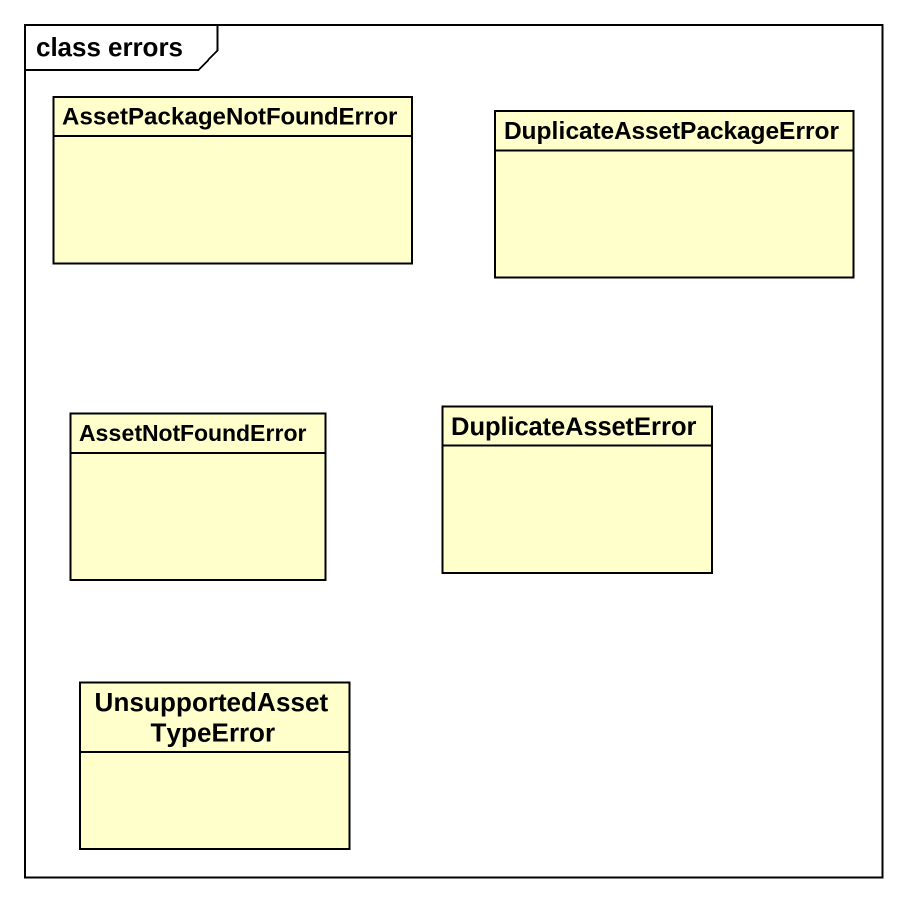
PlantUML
@startuml
mainframe class errors
hide circle
hide empty members
class AssetPackageNotFoundError
class DuplicateAssetPackageError
class AssetNotFoundError
class DuplicateAssetError
class UnsupportedAssetTypeError
@enduml
